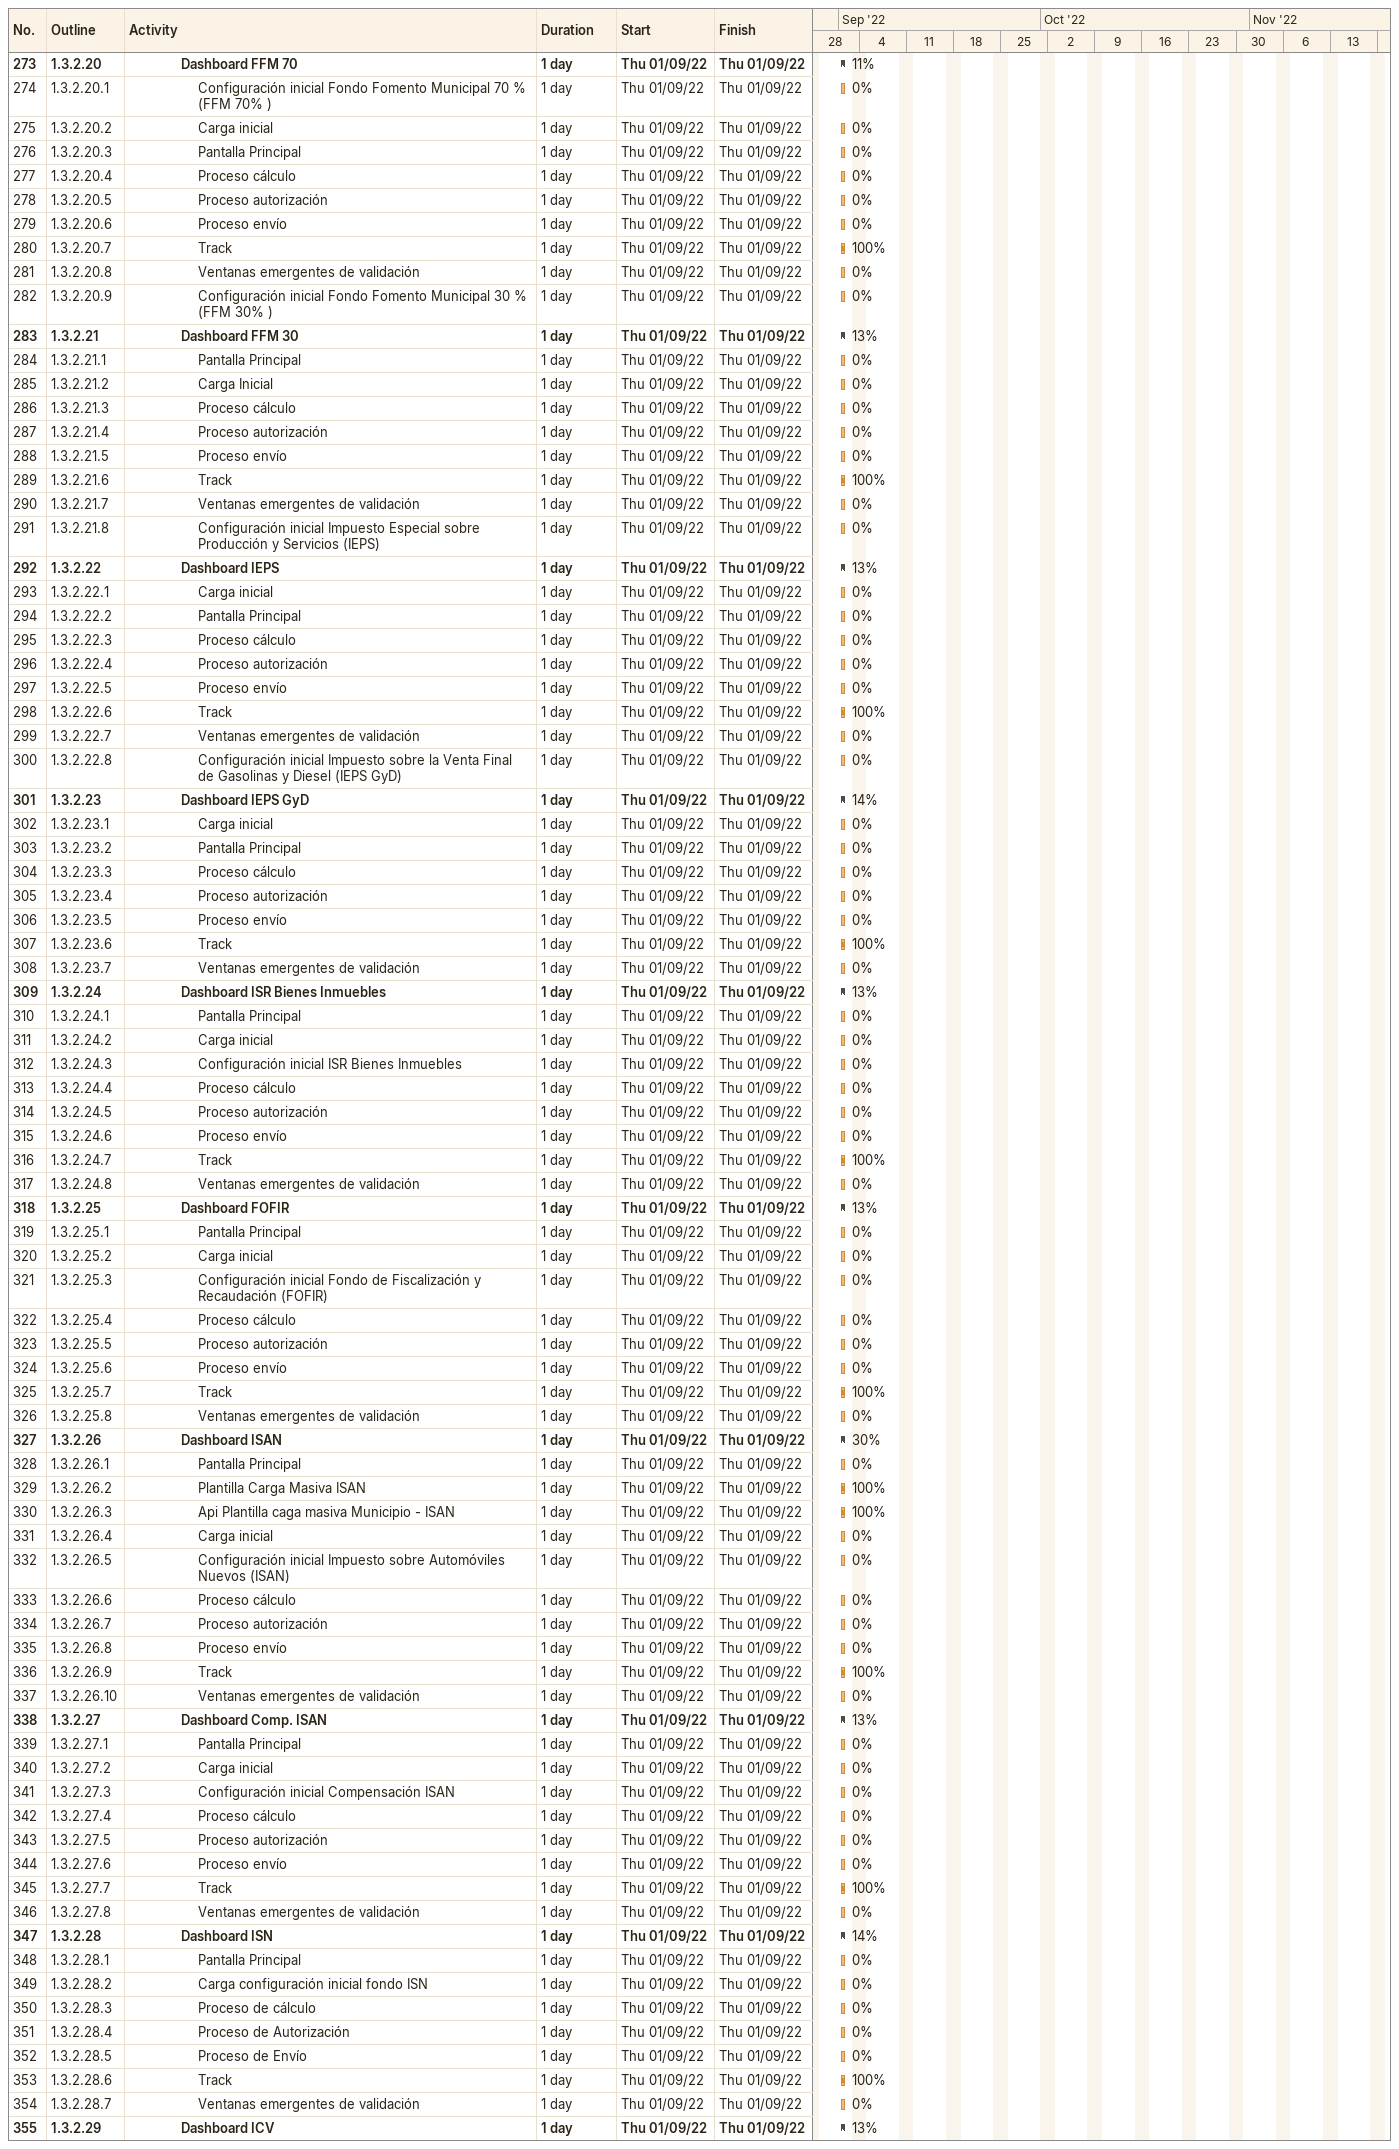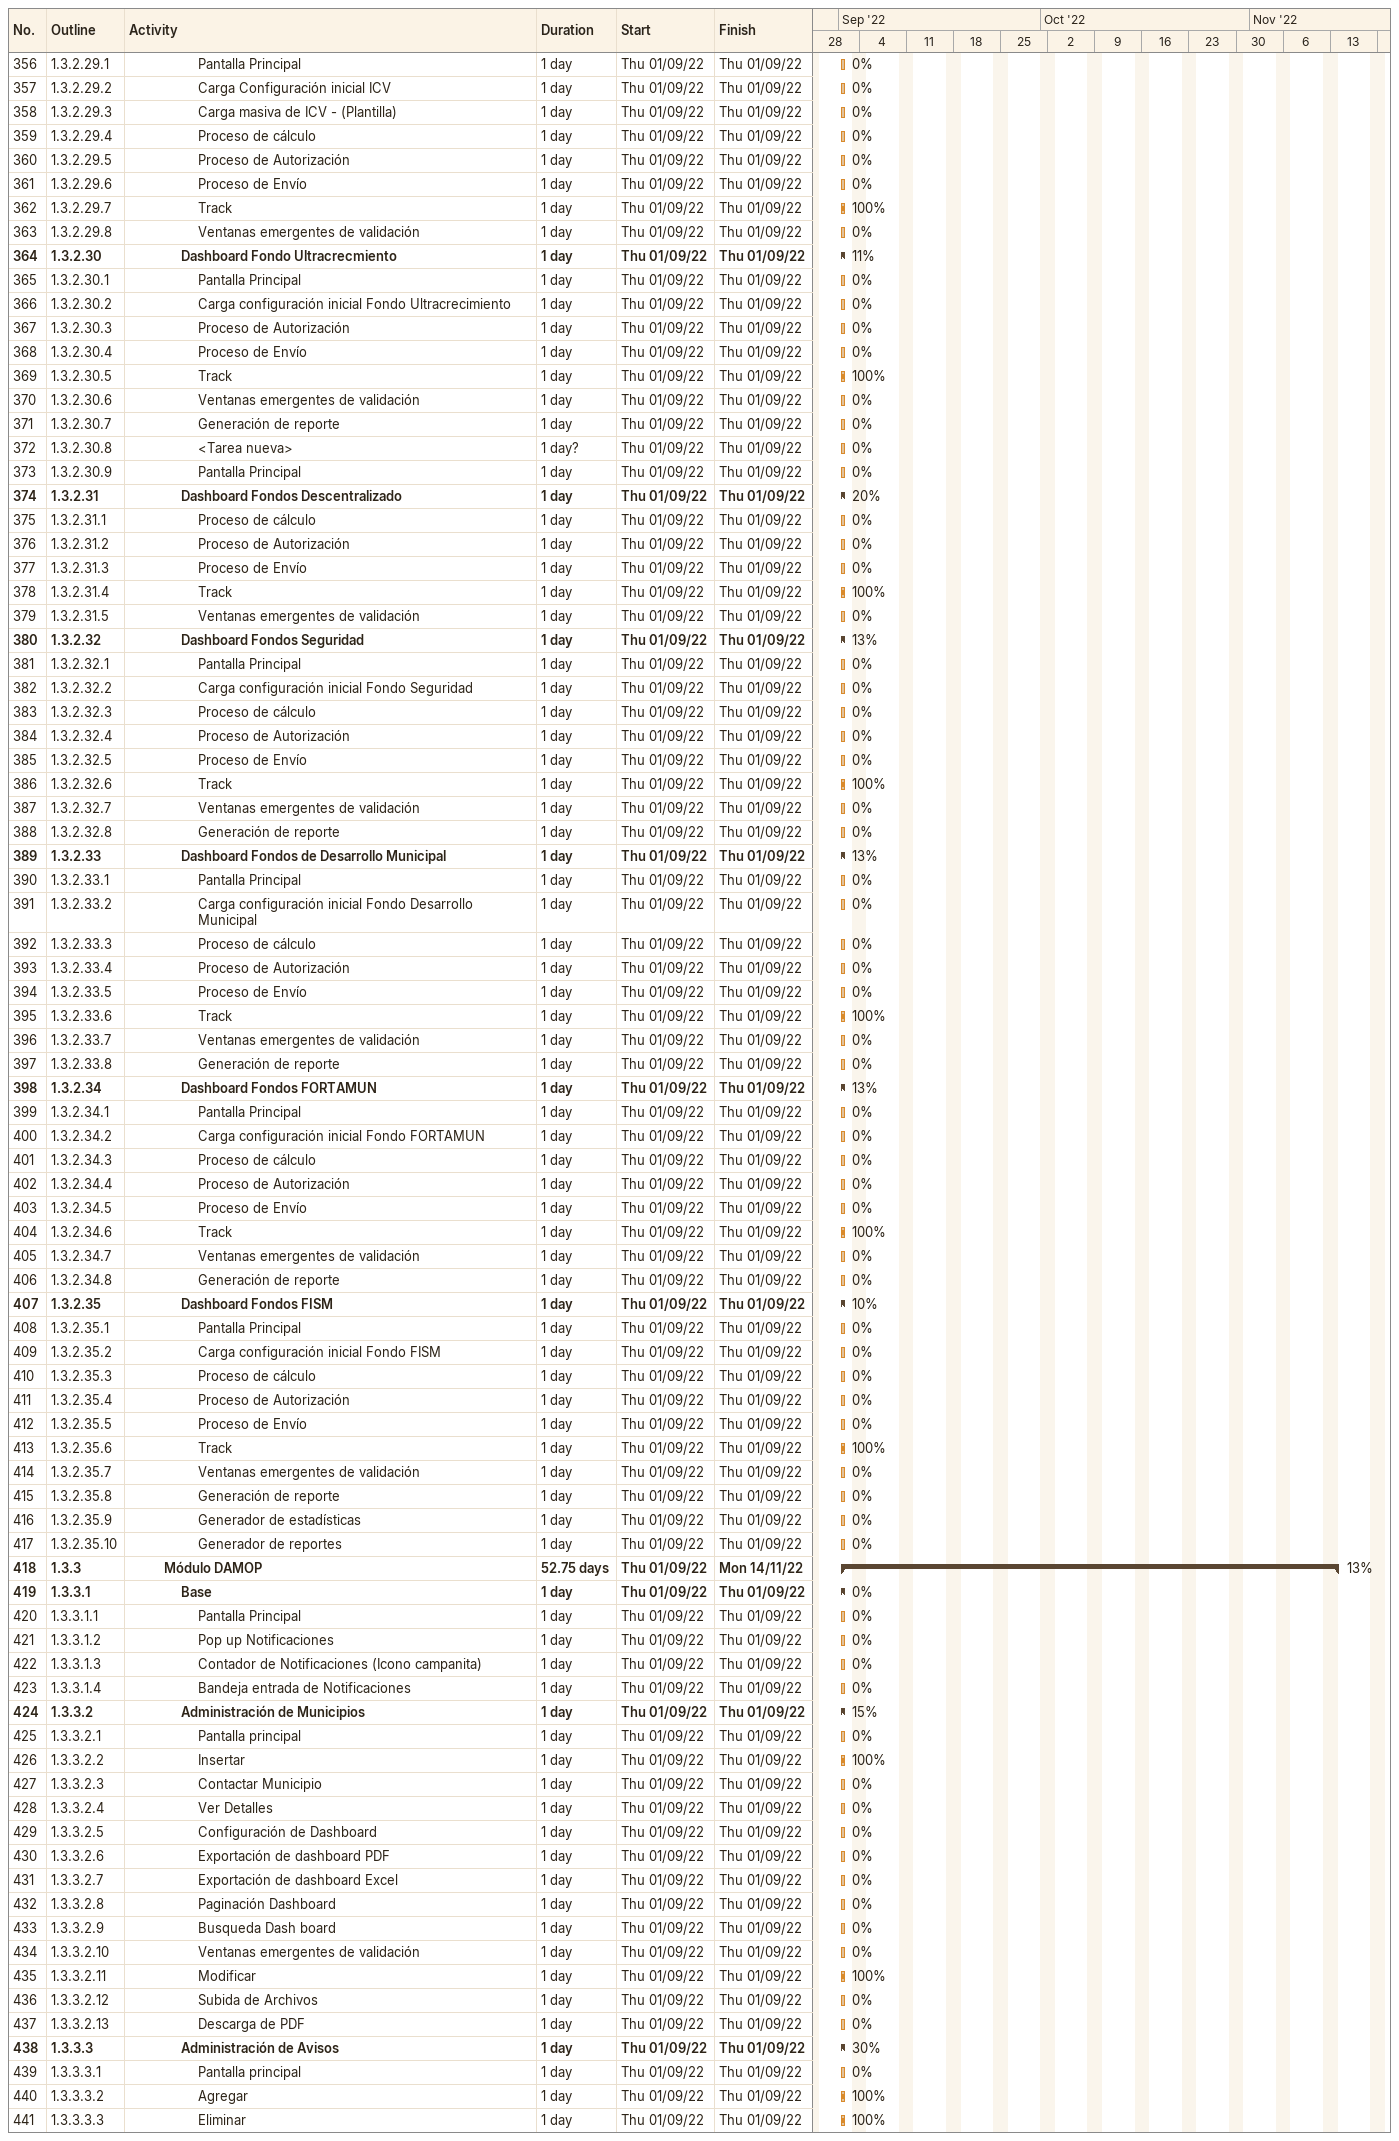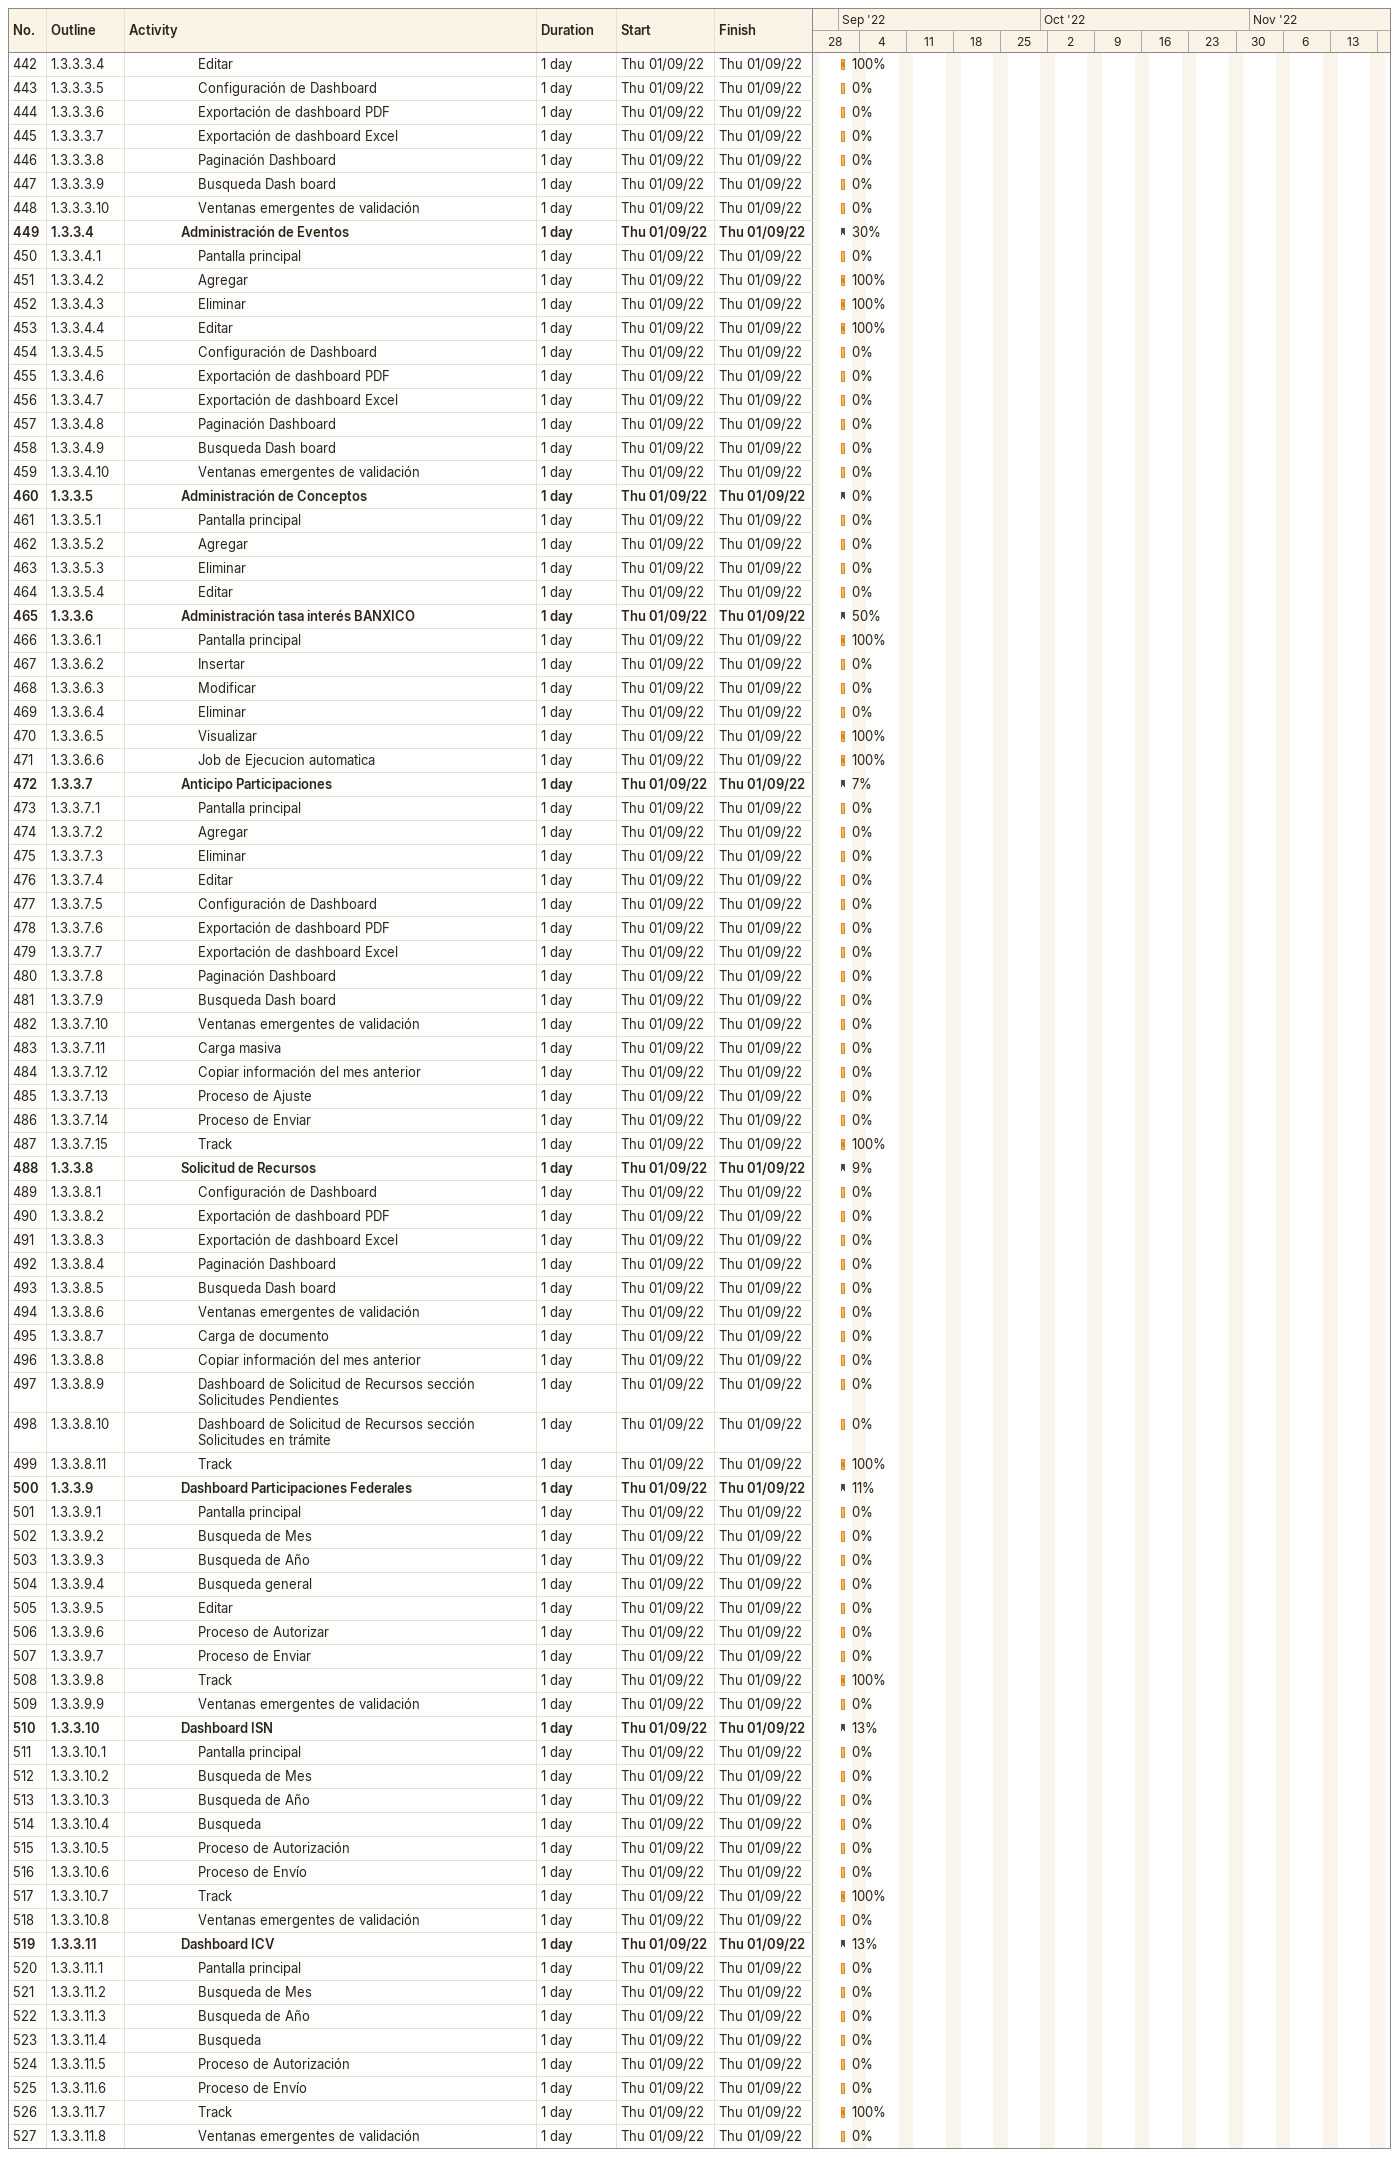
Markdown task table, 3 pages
| ID | WBS | Task | Duration | Start | Finish | % complete |
|---|---|---|---|---|---|---|
| 273 | 1.3.2.20 | **Dashboard FFM 70** | 1d | 2022-09-01 | 2022-09-01 | 11 |
| 274 | 1.3.2.20.1 | Configuración inicial Fondo Fomento Municipal 70 % (FFM 70% ) | 1d | 2022-09-01 | 2022-09-01 | 0 |
| 275 | 1.3.2.20.2 | Carga inicial | 1d | 2022-09-01 | 2022-09-01 | 0 |
| 276 | 1.3.2.20.3 | Pantalla Principal | 1d | 2022-09-01 | 2022-09-01 | 0 |
| 277 | 1.3.2.20.4 | Proceso cálculo | 1d | 2022-09-01 | 2022-09-01 | 0 |
| 278 | 1.3.2.20.5 | Proceso autorización | 1d | 2022-09-01 | 2022-09-01 | 0 |
| 279 | 1.3.2.20.6 | Proceso envío | 1d | 2022-09-01 | 2022-09-01 | 0 |
| 280 | 1.3.2.20.7 | Track | 1d | 2022-09-01 | 2022-09-01 | 100 |
| 281 | 1.3.2.20.8 | Ventanas emergentes de validación | 1d | 2022-09-01 | 2022-09-01 | 0 |
| 282 | 1.3.2.20.9 | Configuración inicial Fondo Fomento Municipal 30 % (FFM 30% ) | 1d | 2022-09-01 | 2022-09-01 | 0 |
| 283 | 1.3.2.21 | **Dashboard FFM 30** | 1d | 2022-09-01 | 2022-09-01 | 13 |
| 284 | 1.3.2.21.1 | Pantalla Principal | 1d | 2022-09-01 | 2022-09-01 | 0 |
| 285 | 1.3.2.21.2 | Carga Inicial | 1d | 2022-09-01 | 2022-09-01 | 0 |
| 286 | 1.3.2.21.3 | Proceso cálculo | 1d | 2022-09-01 | 2022-09-01 | 0 |
| 287 | 1.3.2.21.4 | Proceso autorización | 1d | 2022-09-01 | 2022-09-01 | 0 |
| 288 | 1.3.2.21.5 | Proceso envío | 1d | 2022-09-01 | 2022-09-01 | 0 |
| 289 | 1.3.2.21.6 | Track | 1d | 2022-09-01 | 2022-09-01 | 100 |
| 290 | 1.3.2.21.7 | Ventanas emergentes de validación | 1d | 2022-09-01 | 2022-09-01 | 0 |
| 291 | 1.3.2.21.8 | Configuración inicial Impuesto Especial sobre Producción y Servicios (IEPS) | 1d | 2022-09-01 | 2022-09-01 | 0 |
| 292 | 1.3.2.22 | **Dashboard IEPS** | 1d | 2022-09-01 | 2022-09-01 | 13 |
| 293 | 1.3.2.22.1 | Carga inicial | 1d | 2022-09-01 | 2022-09-01 | 0 |
| 294 | 1.3.2.22.2 | Pantalla Principal | 1d | 2022-09-01 | 2022-09-01 | 0 |
| 295 | 1.3.2.22.3 | Proceso cálculo | 1d | 2022-09-01 | 2022-09-01 | 0 |
| 296 | 1.3.2.22.4 | Proceso autorización | 1d | 2022-09-01 | 2022-09-01 | 0 |
| 297 | 1.3.2.22.5 | Proceso envío | 1d | 2022-09-01 | 2022-09-01 | 0 |
| 298 | 1.3.2.22.6 | Track | 1d | 2022-09-01 | 2022-09-01 | 100 |
| 299 | 1.3.2.22.7 | Ventanas emergentes de validación | 1d | 2022-09-01 | 2022-09-01 | 0 |
| 300 | 1.3.2.22.8 | Configuración inicial Impuesto sobre la Venta Final de Gasolinas y Diesel (IEPS GyD) | 1d | 2022-09-01 | 2022-09-01 | 0 |
| 301 | 1.3.2.23 | **Dashboard IEPS GyD** | 1d | 2022-09-01 | 2022-09-01 | 14 |
| 302 | 1.3.2.23.1 | Carga inicial | 1d | 2022-09-01 | 2022-09-01 | 0 |
| 303 | 1.3.2.23.2 | Pantalla Principal | 1d | 2022-09-01 | 2022-09-01 | 0 |
| 304 | 1.3.2.23.3 | Proceso cálculo | 1d | 2022-09-01 | 2022-09-01 | 0 |
| 305 | 1.3.2.23.4 | Proceso autorización | 1d | 2022-09-01 | 2022-09-01 | 0 |
| 306 | 1.3.2.23.5 | Proceso envío | 1d | 2022-09-01 | 2022-09-01 | 0 |
| 307 | 1.3.2.23.6 | Track | 1d | 2022-09-01 | 2022-09-01 | 100 |
| 308 | 1.3.2.23.7 | Ventanas emergentes de validación | 1d | 2022-09-01 | 2022-09-01 | 0 |
| 309 | 1.3.2.24 | **Dashboard ISR Bienes Inmuebles** | 1d | 2022-09-01 | 2022-09-01 | 13 |
| 310 | 1.3.2.24.1 | Pantalla Principal | 1d | 2022-09-01 | 2022-09-01 | 0 |
| 311 | 1.3.2.24.2 | Carga inicial | 1d | 2022-09-01 | 2022-09-01 | 0 |
| 312 | 1.3.2.24.3 | Configuración inicial ISR Bienes Inmuebles | 1d | 2022-09-01 | 2022-09-01 | 0 |
| 313 | 1.3.2.24.4 | Proceso cálculo | 1d | 2022-09-01 | 2022-09-01 | 0 |
| 314 | 1.3.2.24.5 | Proceso autorización | 1d | 2022-09-01 | 2022-09-01 | 0 |
| 315 | 1.3.2.24.6 | Proceso envío | 1d | 2022-09-01 | 2022-09-01 | 0 |
| 316 | 1.3.2.24.7 | Track | 1d | 2022-09-01 | 2022-09-01 | 100 |
| 317 | 1.3.2.24.8 | Ventanas emergentes de validación | 1d | 2022-09-01 | 2022-09-01 | 0 |
| 318 | 1.3.2.25 | **Dashboard FOFIR** | 1d | 2022-09-01 | 2022-09-01 | 13 |
| 319 | 1.3.2.25.1 | Pantalla Principal | 1d | 2022-09-01 | 2022-09-01 | 0 |
| 320 | 1.3.2.25.2 | Carga inicial | 1d | 2022-09-01 | 2022-09-01 | 0 |
| 321 | 1.3.2.25.3 | Configuración inicial Fondo de Fiscalización y Recaudación (FOFIR) | 1d | 2022-09-01 | 2022-09-01 | 0 |
| 322 | 1.3.2.25.4 | Proceso cálculo | 1d | 2022-09-01 | 2022-09-01 | 0 |
| 323 | 1.3.2.25.5 | Proceso autorización | 1d | 2022-09-01 | 2022-09-01 | 0 |
| 324 | 1.3.2.25.6 | Proceso envío | 1d | 2022-09-01 | 2022-09-01 | 0 |
| 325 | 1.3.2.25.7 | Track | 1d | 2022-09-01 | 2022-09-01 | 100 |
| 326 | 1.3.2.25.8 | Ventanas emergentes de validación | 1d | 2022-09-01 | 2022-09-01 | 0 |
| 327 | 1.3.2.26 | **Dashboard ISAN** | 1d | 2022-09-01 | 2022-09-01 | 30 |
| 328 | 1.3.2.26.1 | Pantalla Principal | 1d | 2022-09-01 | 2022-09-01 | 0 |
| 329 | 1.3.2.26.2 | Plantilla Carga Masiva ISAN | 1d | 2022-09-01 | 2022-09-01 | 100 |
| 330 | 1.3.2.26.3 | Api Plantilla caga masiva Municipio - ISAN | 1d | 2022-09-01 | 2022-09-01 | 100 |
| 331 | 1.3.2.26.4 | Carga inicial | 1d | 2022-09-01 | 2022-09-01 | 0 |
| 332 | 1.3.2.26.5 | Configuración inicial Impuesto sobre Automóviles Nuevos (ISAN) | 1d | 2022-09-01 | 2022-09-01 | 0 |
| 333 | 1.3.2.26.6 | Proceso cálculo | 1d | 2022-09-01 | 2022-09-01 | 0 |
| 334 | 1.3.2.26.7 | Proceso autorización | 1d | 2022-09-01 | 2022-09-01 | 0 |
| 335 | 1.3.2.26.8 | Proceso envío | 1d | 2022-09-01 | 2022-09-01 | 0 |
| 336 | 1.3.2.26.9 | Track | 1d | 2022-09-01 | 2022-09-01 | 100 |
| 337 | 1.3.2.26.10 | Ventanas emergentes de validación | 1d | 2022-09-01 | 2022-09-01 | 0 |
| 338 | 1.3.2.27 | **Dashboard Comp. ISAN** | 1d | 2022-09-01 | 2022-09-01 | 13 |
| 339 | 1.3.2.27.1 | Pantalla Principal | 1d | 2022-09-01 | 2022-09-01 | 0 |
| 340 | 1.3.2.27.2 | Carga inicial | 1d | 2022-09-01 | 2022-09-01 | 0 |
| 341 | 1.3.2.27.3 | Configuración inicial Compensación ISAN | 1d | 2022-09-01 | 2022-09-01 | 0 |
| 342 | 1.3.2.27.4 | Proceso cálculo | 1d | 2022-09-01 | 2022-09-01 | 0 |
| 343 | 1.3.2.27.5 | Proceso autorización | 1d | 2022-09-01 | 2022-09-01 | 0 |
| 344 | 1.3.2.27.6 | Proceso envío | 1d | 2022-09-01 | 2022-09-01 | 0 |
| 345 | 1.3.2.27.7 | Track | 1d | 2022-09-01 | 2022-09-01 | 100 |
| 346 | 1.3.2.27.8 | Ventanas emergentes de validación | 1d | 2022-09-01 | 2022-09-01 | 0 |
| 347 | 1.3.2.28 | **Dashboard ISN** | 1d | 2022-09-01 | 2022-09-01 | 14 |
| 348 | 1.3.2.28.1 | Pantalla Principal | 1d | 2022-09-01 | 2022-09-01 | 0 |
| 349 | 1.3.2.28.2 | Carga configuración inicial fondo ISN | 1d | 2022-09-01 | 2022-09-01 | 0 |
| 350 | 1.3.2.28.3 | Proceso de cálculo | 1d | 2022-09-01 | 2022-09-01 | 0 |
| 351 | 1.3.2.28.4 | Proceso de Autorización | 1d | 2022-09-01 | 2022-09-01 | 0 |
| 352 | 1.3.2.28.5 | Proceso de Envío | 1d | 2022-09-01 | 2022-09-01 | 0 |
| 353 | 1.3.2.28.6 | Track | 1d | 2022-09-01 | 2022-09-01 | 100 |
| 354 | 1.3.2.28.7 | Ventanas emergentes de validación | 1d | 2022-09-01 | 2022-09-01 | 0 |
| 355 | 1.3.2.29 | **Dashboard ICV** | 1d | 2022-09-01 | 2022-09-01 | 13 |
| 356 | 1.3.2.29.1 | Pantalla Principal | 1d | 2022-09-01 | 2022-09-01 | 0 |
| 357 | 1.3.2.29.2 | Carga Configuración inicial ICV | 1d | 2022-09-01 | 2022-09-01 | 0 |
| 358 | 1.3.2.29.3 | Carga masiva de ICV - (Plantilla) | 1d | 2022-09-01 | 2022-09-01 | 0 |
| 359 | 1.3.2.29.4 | Proceso de cálculo | 1d | 2022-09-01 | 2022-09-01 | 0 |
| 360 | 1.3.2.29.5 | Proceso de Autorización | 1d | 2022-09-01 | 2022-09-01 | 0 |
| 361 | 1.3.2.29.6 | Proceso de Envío | 1d | 2022-09-01 | 2022-09-01 | 0 |
| 362 | 1.3.2.29.7 | Track | 1d | 2022-09-01 | 2022-09-01 | 100 |
| 363 | 1.3.2.29.8 | Ventanas emergentes de validación | 1d | 2022-09-01 | 2022-09-01 | 0 |
| 364 | 1.3.2.30 | **Dashboard Fondo Ultracrecmiento** | 1d | 2022-09-01 | 2022-09-01 | 11 |
| 365 | 1.3.2.30.1 | Pantalla Principal | 1d | 2022-09-01 | 2022-09-01 | 0 |
| 366 | 1.3.2.30.2 | Carga configuración inicial Fondo Ultracrecimiento | 1d | 2022-09-01 | 2022-09-01 | 0 |
| 367 | 1.3.2.30.3 | Proceso de Autorización | 1d | 2022-09-01 | 2022-09-01 | 0 |
| 368 | 1.3.2.30.4 | Proceso de Envío | 1d | 2022-09-01 | 2022-09-01 | 0 |
| 369 | 1.3.2.30.5 | Track | 1d | 2022-09-01 | 2022-09-01 | 100 |
| 370 | 1.3.2.30.6 | Ventanas emergentes de validación | 1d | 2022-09-01 | 2022-09-01 | 0 |
| 371 | 1.3.2.30.7 | Generación de reporte | 1d | 2022-09-01 | 2022-09-01 | 0 |
| 372 | 1.3.2.30.8 | <Tarea nueva> | 1d? | 2022-09-01 | 2022-09-01 | 0 |
| 373 | 1.3.2.30.9 | Pantalla Principal | 1d | 2022-09-01 | 2022-09-01 | 0 |
| 374 | 1.3.2.31 | **Dashboard Fondos Descentralizado** | 1d | 2022-09-01 | 2022-09-01 | 20 |
| 375 | 1.3.2.31.1 | Proceso de cálculo | 1d | 2022-09-01 | 2022-09-01 | 0 |
| 376 | 1.3.2.31.2 | Proceso de Autorización | 1d | 2022-09-01 | 2022-09-01 | 0 |
| 377 | 1.3.2.31.3 | Proceso de Envío | 1d | 2022-09-01 | 2022-09-01 | 0 |
| 378 | 1.3.2.31.4 | Track | 1d | 2022-09-01 | 2022-09-01 | 100 |
| 379 | 1.3.2.31.5 | Ventanas emergentes de validación | 1d | 2022-09-01 | 2022-09-01 | 0 |
| 380 | 1.3.2.32 | **Dashboard Fondos Seguridad** | 1d | 2022-09-01 | 2022-09-01 | 13 |
| 381 | 1.3.2.32.1 | Pantalla Principal | 1d | 2022-09-01 | 2022-09-01 | 0 |
| 382 | 1.3.2.32.2 | Carga configuración inicial Fondo Seguridad | 1d | 2022-09-01 | 2022-09-01 | 0 |
| 383 | 1.3.2.32.3 | Proceso de cálculo | 1d | 2022-09-01 | 2022-09-01 | 0 |
| 384 | 1.3.2.32.4 | Proceso de Autorización | 1d | 2022-09-01 | 2022-09-01 | 0 |
| 385 | 1.3.2.32.5 | Proceso de Envío | 1d | 2022-09-01 | 2022-09-01 | 0 |
| 386 | 1.3.2.32.6 | Track | 1d | 2022-09-01 | 2022-09-01 | 100 |
| 387 | 1.3.2.32.7 | Ventanas emergentes de validación | 1d | 2022-09-01 | 2022-09-01 | 0 |
| 388 | 1.3.2.32.8 | Generación de reporte | 1d | 2022-09-01 | 2022-09-01 | 0 |
| 389 | 1.3.2.33 | **Dashboard Fondos de Desarrollo Municipal** | 1d | 2022-09-01 | 2022-09-01 | 13 |
| 390 | 1.3.2.33.1 | Pantalla Principal | 1d | 2022-09-01 | 2022-09-01 | 0 |
| 391 | 1.3.2.33.2 | Carga configuración inicial Fondo Desarrollo Municipal | 1d | 2022-09-01 | 2022-09-01 | 0 |
| 392 | 1.3.2.33.3 | Proceso de cálculo | 1d | 2022-09-01 | 2022-09-01 | 0 |
| 393 | 1.3.2.33.4 | Proceso de Autorización | 1d | 2022-09-01 | 2022-09-01 | 0 |
| 394 | 1.3.2.33.5 | Proceso de Envío | 1d | 2022-09-01 | 2022-09-01 | 0 |
| 395 | 1.3.2.33.6 | Track | 1d | 2022-09-01 | 2022-09-01 | 100 |
| 396 | 1.3.2.33.7 | Ventanas emergentes de validación | 1d | 2022-09-01 | 2022-09-01 | 0 |
| 397 | 1.3.2.33.8 | Generación de reporte | 1d | 2022-09-01 | 2022-09-01 | 0 |
| 398 | 1.3.2.34 | **Dashboard Fondos FORTAMUN** | 1d | 2022-09-01 | 2022-09-01 | 13 |
| 399 | 1.3.2.34.1 | Pantalla Principal | 1d | 2022-09-01 | 2022-09-01 | 0 |
| 400 | 1.3.2.34.2 | Carga configuración inicial Fondo FORTAMUN | 1d | 2022-09-01 | 2022-09-01 | 0 |
| 401 | 1.3.2.34.3 | Proceso de cálculo | 1d | 2022-09-01 | 2022-09-01 | 0 |
| 402 | 1.3.2.34.4 | Proceso de Autorización | 1d | 2022-09-01 | 2022-09-01 | 0 |
| 403 | 1.3.2.34.5 | Proceso de Envío | 1d | 2022-09-01 | 2022-09-01 | 0 |
| 404 | 1.3.2.34.6 | Track | 1d | 2022-09-01 | 2022-09-01 | 100 |
| 405 | 1.3.2.34.7 | Ventanas emergentes de validación | 1d | 2022-09-01 | 2022-09-01 | 0 |
| 406 | 1.3.2.34.8 | Generación de reporte | 1d | 2022-09-01 | 2022-09-01 | 0 |
| 407 | 1.3.2.35 | **Dashboard Fondos FISM** | 1d | 2022-09-01 | 2022-09-01 | 10 |
| 408 | 1.3.2.35.1 | Pantalla Principal | 1d | 2022-09-01 | 2022-09-01 | 0 |
| 409 | 1.3.2.35.2 | Carga configuración inicial Fondo FISM | 1d | 2022-09-01 | 2022-09-01 | 0 |
| 410 | 1.3.2.35.3 | Proceso de cálculo | 1d | 2022-09-01 | 2022-09-01 | 0 |
| 411 | 1.3.2.35.4 | Proceso de Autorización | 1d | 2022-09-01 | 2022-09-01 | 0 |
| 412 | 1.3.2.35.5 | Proceso de Envío | 1d | 2022-09-01 | 2022-09-01 | 0 |
| 413 | 1.3.2.35.6 | Track | 1d | 2022-09-01 | 2022-09-01 | 100 |
| 414 | 1.3.2.35.7 | Ventanas emergentes de validación | 1d | 2022-09-01 | 2022-09-01 | 0 |
| 415 | 1.3.2.35.8 | Generación de reporte | 1d | 2022-09-01 | 2022-09-01 | 0 |
| 416 | 1.3.2.35.9 | Generador de estadísticas | 1d | 2022-09-01 | 2022-09-01 | 0 |
| 417 | 1.3.2.35.10 | Generador de reportes | 1d | 2022-09-01 | 2022-09-01 | 0 |
| 418 | 1.3.3 | **Módulo DAMOP** | 52.75d | 2022-09-01 | 2022-11-14 | 13 |
| 419 | 1.3.3.1 | **Base** | 1d | 2022-09-01 | 2022-09-01 | 0 |
| 420 | 1.3.3.1.1 | Pantalla Principal | 1d | 2022-09-01 | 2022-09-01 | 0 |
| 421 | 1.3.3.1.2 | Pop up Notificaciones | 1d | 2022-09-01 | 2022-09-01 | 0 |
| 422 | 1.3.3.1.3 | Contador de Notificaciones (Icono campanita) | 1d | 2022-09-01 | 2022-09-01 | 0 |
| 423 | 1.3.3.1.4 | Bandeja entrada de Notificaciones | 1d | 2022-09-01 | 2022-09-01 | 0 |
| 424 | 1.3.3.2 | **Administración de Municipios** | 1d | 2022-09-01 | 2022-09-01 | 15 |
| 425 | 1.3.3.2.1 | Pantalla principal | 1d | 2022-09-01 | 2022-09-01 | 0 |
| 426 | 1.3.3.2.2 | Insertar | 1d | 2022-09-01 | 2022-09-01 | 100 |
| 427 | 1.3.3.2.3 | Contactar Municipio | 1d | 2022-09-01 | 2022-09-01 | 0 |
| 428 | 1.3.3.2.4 | Ver Detalles | 1d | 2022-09-01 | 2022-09-01 | 0 |
| 429 | 1.3.3.2.5 | Configuración de Dashboard | 1d | 2022-09-01 | 2022-09-01 | 0 |
| 430 | 1.3.3.2.6 | Exportación de dashboard PDF | 1d | 2022-09-01 | 2022-09-01 | 0 |
| 431 | 1.3.3.2.7 | Exportación de dashboard Excel | 1d | 2022-09-01 | 2022-09-01 | 0 |
| 432 | 1.3.3.2.8 | Paginación Dashboard | 1d | 2022-09-01 | 2022-09-01 | 0 |
| 433 | 1.3.3.2.9 | Busqueda Dash board | 1d | 2022-09-01 | 2022-09-01 | 0 |
| 434 | 1.3.3.2.10 | Ventanas emergentes de validación | 1d | 2022-09-01 | 2022-09-01 | 0 |
| 435 | 1.3.3.2.11 | Modificar | 1d | 2022-09-01 | 2022-09-01 | 100 |
| 436 | 1.3.3.2.12 | Subida de Archivos | 1d | 2022-09-01 | 2022-09-01 | 0 |
| 437 | 1.3.3.2.13 | Descarga de PDF | 1d | 2022-09-01 | 2022-09-01 | 0 |
| 438 | 1.3.3.3 | **Administración de Avisos** | 1d | 2022-09-01 | 2022-09-01 | 30 |
| 439 | 1.3.3.3.1 | Pantalla principal | 1d | 2022-09-01 | 2022-09-01 | 0 |
| 440 | 1.3.3.3.2 | Agregar | 1d | 2022-09-01 | 2022-09-01 | 100 |
| 441 | 1.3.3.3.3 | Eliminar | 1d | 2022-09-01 | 2022-09-01 | 100 |
| 442 | 1.3.3.3.4 | Editar | 1d | 2022-09-01 | 2022-09-01 | 100 |
| 443 | 1.3.3.3.5 | Configuración de Dashboard | 1d | 2022-09-01 | 2022-09-01 | 0 |
| 444 | 1.3.3.3.6 | Exportación de dashboard PDF | 1d | 2022-09-01 | 2022-09-01 | 0 |
| 445 | 1.3.3.3.7 | Exportación de dashboard Excel | 1d | 2022-09-01 | 2022-09-01 | 0 |
| 446 | 1.3.3.3.8 | Paginación Dashboard | 1d | 2022-09-01 | 2022-09-01 | 0 |
| 447 | 1.3.3.3.9 | Busqueda Dash board | 1d | 2022-09-01 | 2022-09-01 | 0 |
| 448 | 1.3.3.3.10 | Ventanas emergentes de validación | 1d | 2022-09-01 | 2022-09-01 | 0 |
| 449 | 1.3.3.4 | **Administración de Eventos** | 1d | 2022-09-01 | 2022-09-01 | 30 |
| 450 | 1.3.3.4.1 | Pantalla principal | 1d | 2022-09-01 | 2022-09-01 | 0 |
| 451 | 1.3.3.4.2 | Agregar | 1d | 2022-09-01 | 2022-09-01 | 100 |
| 452 | 1.3.3.4.3 | Eliminar | 1d | 2022-09-01 | 2022-09-01 | 100 |
| 453 | 1.3.3.4.4 | Editar | 1d | 2022-09-01 | 2022-09-01 | 100 |
| 454 | 1.3.3.4.5 | Configuración de Dashboard | 1d | 2022-09-01 | 2022-09-01 | 0 |
| 455 | 1.3.3.4.6 | Exportación de dashboard PDF | 1d | 2022-09-01 | 2022-09-01 | 0 |
| 456 | 1.3.3.4.7 | Exportación de dashboard Excel | 1d | 2022-09-01 | 2022-09-01 | 0 |
| 457 | 1.3.3.4.8 | Paginación Dashboard | 1d | 2022-09-01 | 2022-09-01 | 0 |
| 458 | 1.3.3.4.9 | Busqueda Dash board | 1d | 2022-09-01 | 2022-09-01 | 0 |
| 459 | 1.3.3.4.10 | Ventanas emergentes de validación | 1d | 2022-09-01 | 2022-09-01 | 0 |
| 460 | 1.3.3.5 | **Administración de Conceptos** | 1d | 2022-09-01 | 2022-09-01 | 0 |
| 461 | 1.3.3.5.1 | Pantalla principal | 1d | 2022-09-01 | 2022-09-01 | 0 |
| 462 | 1.3.3.5.2 | Agregar | 1d | 2022-09-01 | 2022-09-01 | 0 |
| 463 | 1.3.3.5.3 | Eliminar | 1d | 2022-09-01 | 2022-09-01 | 0 |
| 464 | 1.3.3.5.4 | Editar | 1d | 2022-09-01 | 2022-09-01 | 0 |
| 465 | 1.3.3.6 | **Administración tasa interés BANXICO** | 1d | 2022-09-01 | 2022-09-01 | 50 |
| 466 | 1.3.3.6.1 | Pantalla principal | 1d | 2022-09-01 | 2022-09-01 | 100 |
| 467 | 1.3.3.6.2 | Insertar | 1d | 2022-09-01 | 2022-09-01 | 0 |
| 468 | 1.3.3.6.3 | Modificar | 1d | 2022-09-01 | 2022-09-01 | 0 |
| 469 | 1.3.3.6.4 | Eliminar | 1d | 2022-09-01 | 2022-09-01 | 0 |
| 470 | 1.3.3.6.5 | Visualizar | 1d | 2022-09-01 | 2022-09-01 | 100 |
| 471 | 1.3.3.6.6 | Job de Ejecucion automatica | 1d | 2022-09-01 | 2022-09-01 | 100 |
| 472 | 1.3.3.7 | **Anticipo Participaciones** | 1d | 2022-09-01 | 2022-09-01 | 7 |
| 473 | 1.3.3.7.1 | Pantalla principal | 1d | 2022-09-01 | 2022-09-01 | 0 |
| 474 | 1.3.3.7.2 | Agregar | 1d | 2022-09-01 | 2022-09-01 | 0 |
| 475 | 1.3.3.7.3 | Eliminar | 1d | 2022-09-01 | 2022-09-01 | 0 |
| 476 | 1.3.3.7.4 | Editar | 1d | 2022-09-01 | 2022-09-01 | 0 |
| 477 | 1.3.3.7.5 | Configuración de Dashboard | 1d | 2022-09-01 | 2022-09-01 | 0 |
| 478 | 1.3.3.7.6 | Exportación de dashboard PDF | 1d | 2022-09-01 | 2022-09-01 | 0 |
| 479 | 1.3.3.7.7 | Exportación de dashboard Excel | 1d | 2022-09-01 | 2022-09-01 | 0 |
| 480 | 1.3.3.7.8 | Paginación Dashboard | 1d | 2022-09-01 | 2022-09-01 | 0 |
| 481 | 1.3.3.7.9 | Busqueda Dash board | 1d | 2022-09-01 | 2022-09-01 | 0 |
| 482 | 1.3.3.7.10 | Ventanas emergentes de validación | 1d | 2022-09-01 | 2022-09-01 | 0 |
| 483 | 1.3.3.7.11 | Carga masiva | 1d | 2022-09-01 | 2022-09-01 | 0 |
| 484 | 1.3.3.7.12 | Copiar información del mes anterior | 1d | 2022-09-01 | 2022-09-01 | 0 |
| 485 | 1.3.3.7.13 | Proceso de Ajuste | 1d | 2022-09-01 | 2022-09-01 | 0 |
| 486 | 1.3.3.7.14 | Proceso de Enviar | 1d | 2022-09-01 | 2022-09-01 | 0 |
| 487 | 1.3.3.7.15 | Track | 1d | 2022-09-01 | 2022-09-01 | 100 |
| 488 | 1.3.3.8 | **Solicitud de Recursos** | 1d | 2022-09-01 | 2022-09-01 | 9 |
| 489 | 1.3.3.8.1 | Configuración de Dashboard | 1d | 2022-09-01 | 2022-09-01 | 0 |
| 490 | 1.3.3.8.2 | Exportación de dashboard PDF | 1d | 2022-09-01 | 2022-09-01 | 0 |
| 491 | 1.3.3.8.3 | Exportación de dashboard Excel | 1d | 2022-09-01 | 2022-09-01 | 0 |
| 492 | 1.3.3.8.4 | Paginación Dashboard | 1d | 2022-09-01 | 2022-09-01 | 0 |
| 493 | 1.3.3.8.5 | Busqueda Dash board | 1d | 2022-09-01 | 2022-09-01 | 0 |
| 494 | 1.3.3.8.6 | Ventanas emergentes de validación | 1d | 2022-09-01 | 2022-09-01 | 0 |
| 495 | 1.3.3.8.7 | Carga de documento | 1d | 2022-09-01 | 2022-09-01 | 0 |
| 496 | 1.3.3.8.8 | Copiar información del mes anterior | 1d | 2022-09-01 | 2022-09-01 | 0 |
| 497 | 1.3.3.8.9 | Dashboard de Solicitud de Recursos sección Solicitudes Pendientes | 1d | 2022-09-01 | 2022-09-01 | 0 |
| 498 | 1.3.3.8.10 | Dashboard de Solicitud de Recursos sección Solicitudes en trámite | 1d | 2022-09-01 | 2022-09-01 | 0 |
| 499 | 1.3.3.8.11 | Track | 1d | 2022-09-01 | 2022-09-01 | 100 |
| 500 | 1.3.3.9 | **Dashboard Participaciones Federales** | 1d | 2022-09-01 | 2022-09-01 | 11 |
| 501 | 1.3.3.9.1 | Pantalla principal | 1d | 2022-09-01 | 2022-09-01 | 0 |
| 502 | 1.3.3.9.2 | Busqueda de Mes | 1d | 2022-09-01 | 2022-09-01 | 0 |
| 503 | 1.3.3.9.3 | Busqueda de Año | 1d | 2022-09-01 | 2022-09-01 | 0 |
| 504 | 1.3.3.9.4 | Busqueda general | 1d | 2022-09-01 | 2022-09-01 | 0 |
| 505 | 1.3.3.9.5 | Editar | 1d | 2022-09-01 | 2022-09-01 | 0 |
| 506 | 1.3.3.9.6 | Proceso de Autorizar | 1d | 2022-09-01 | 2022-09-01 | 0 |
| 507 | 1.3.3.9.7 | Proceso de Enviar | 1d | 2022-09-01 | 2022-09-01 | 0 |
| 508 | 1.3.3.9.8 | Track | 1d | 2022-09-01 | 2022-09-01 | 100 |
| 509 | 1.3.3.9.9 | Ventanas emergentes de validación | 1d | 2022-09-01 | 2022-09-01 | 0 |
| 510 | 1.3.3.10 | **Dashboard ISN** | 1d | 2022-09-01 | 2022-09-01 | 13 |
| 511 | 1.3.3.10.1 | Pantalla principal | 1d | 2022-09-01 | 2022-09-01 | 0 |
| 512 | 1.3.3.10.2 | Busqueda de Mes | 1d | 2022-09-01 | 2022-09-01 | 0 |
| 513 | 1.3.3.10.3 | Busqueda de Año | 1d | 2022-09-01 | 2022-09-01 | 0 |
| 514 | 1.3.3.10.4 | Busqueda | 1d | 2022-09-01 | 2022-09-01 | 0 |
| 515 | 1.3.3.10.5 | Proceso de Autorización | 1d | 2022-09-01 | 2022-09-01 | 0 |
| 516 | 1.3.3.10.6 | Proceso de Envío | 1d | 2022-09-01 | 2022-09-01 | 0 |
| 517 | 1.3.3.10.7 | Track | 1d | 2022-09-01 | 2022-09-01 | 100 |
| 518 | 1.3.3.10.8 | Ventanas emergentes de validación | 1d | 2022-09-01 | 2022-09-01 | 0 |
| 519 | 1.3.3.11 | **Dashboard ICV** | 1d | 2022-09-01 | 2022-09-01 | 13 |
| 520 | 1.3.3.11.1 | Pantalla principal | 1d | 2022-09-01 | 2022-09-01 | 0 |
| 521 | 1.3.3.11.2 | Busqueda de Mes | 1d | 2022-09-01 | 2022-09-01 | 0 |
| 522 | 1.3.3.11.3 | Busqueda de Año | 1d | 2022-09-01 | 2022-09-01 | 0 |
| 523 | 1.3.3.11.4 | Busqueda | 1d | 2022-09-01 | 2022-09-01 | 0 |
| 524 | 1.3.3.11.5 | Proceso de Autorización | 1d | 2022-09-01 | 2022-09-01 | 0 |
| 525 | 1.3.3.11.6 | Proceso de Envío | 1d | 2022-09-01 | 2022-09-01 | 0 |
| 526 | 1.3.3.11.7 | Track | 1d | 2022-09-01 | 2022-09-01 | 100 |
| 527 | 1.3.3.11.8 | Ventanas emergentes de validación | 1d | 2022-09-01 | 2022-09-01 | 0 |
